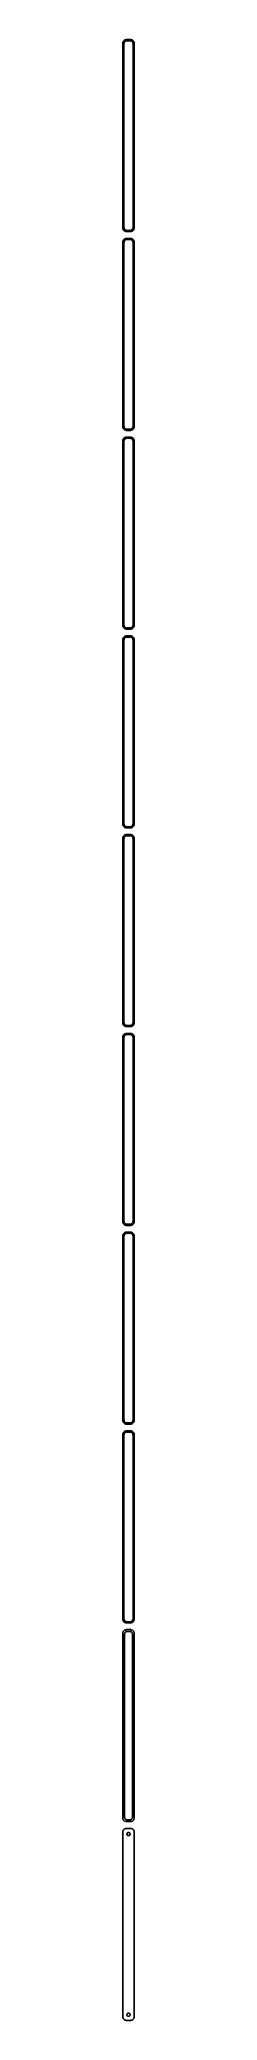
# Model space of a CAD drawing. Header units: metres. Extents: x -8 to 8, y 2513 to 5143.
import ezdxf

# ---------------------------------------------------------------- set-up
doc = ezdxf.new("R2010")
doc.units = ezdxf.units.M

msp = doc.modelspace()

# ---------------------------------------------------------------- linework, layer by layer
for p, q in [((-7.46057, 5139.13), (-7.5, 5138.5)), ((-7.5, 5138.5), (-7.5, 4893.5)), ((-7.34291, 5139.74), (-7.46057, 5139.13)), ((-7.14888, 5140.34), (-7.34291, 5139.74)), ((-6.88153, 5140.91), (-7.14888, 5140.34)), ((-6.54507, 5141.44), (-6.88153, 5140.91)), ((-6.14484, 5141.92), (-6.54507, 5141.44)), ((-5.68712, 5142.35), (-6.14484, 5141.92)), ((-6, 5138), (-5.96844, 5138.5)), ((-6, 4894), (-6, 5138)), ((-5.96844, 5138.5), (-5.87433, 5138.99)), ((-5.87433, 5138.99), (-5.7191, 5139.47)), ((-5.7191, 5139.47), (-5.50522, 5139.93)), ((-5.17912, 5142.72), (-5.68712, 5142.35)), ((-5.50522, 5139.93), (-5.23605, 5140.35)), ((-5.23605, 5140.35), (-4.91586, 5140.74)), ((-4.62889, 5143.02), (-5.17912, 5142.72)), ((-4.91586, 5140.74), (-4.54968, 5141.08)), ((-4.04507, 5143.26), (-4.62889, 5143.02)), ((-4.54968, 5141.08), (-4.1433, 5141.38)), ((-4.1433, 5141.38), (-3.70311, 5141.62)), ((-3.4369, 5143.41), (-4.04507, 5143.26)), ((-3.70311, 5141.62), (-3.23605, 5141.8)), ((-2.81395, 5143.49), (-3.4369, 5143.41)), ((-3.23605, 5141.8), (-2.74951, 5141.93)), ((2.81395, 5143.49), (-2.81395, 5143.49)), ((-2.74951, 5141.93), (-2.25116, 5141.99)), ((-2.25116, 5141.99), (2.25116, 5141.99)), ((2.25116, 5141.99), (2.74951, 5141.93)), ((2.74951, 5141.93), (3.23605, 5141.8)), ((3.4369, 5143.41), (2.81395, 5143.49)), ((3.23605, 5141.8), (3.70311, 5141.62)), ((4.04507, 5143.26), (3.4369, 5143.41)), ((3.70311, 5141.62), (4.1433, 5141.38)), ((4.62889, 5143.02), (4.04507, 5143.26)), ((4.1433, 5141.38), (4.54968, 5141.08)), ((4.54968, 5141.08), (4.91586, 5140.74)), ((5.17912, 5142.72), (4.62889, 5143.02)), ((4.91586, 5140.74), (5.23605, 5140.35)), ((5.68712, 5142.35), (5.17912, 5142.72)), ((5.23605, 5140.35), (5.50522, 5139.93)), ((5.50522, 5139.93), (5.7191, 5139.47)), ((6.14484, 5141.92), (5.68712, 5142.35)), ((5.7191, 5139.47), (5.87433, 5138.99)), ((5.87433, 5138.99), (5.96844, 5138.5)), ((5.96844, 5138.5), (6, 5138)), ((6, 5138), (6, 4894)), ((6.54507, 5141.44), (6.14484, 5141.92)), ((6.88153, 5140.91), (6.54507, 5141.44)), ((7.14888, 5140.34), (6.88153, 5140.91)), ((7.34291, 5139.74), (7.14888, 5140.34)), ((7.46057, 5139.13), (7.34291, 5139.74)), ((7.5, 5138.5), (7.46057, 5139.13)), ((7.5, 4893.5), (7.5, 5138.5)), ((-5.96844, 4893.5), (-6, 4894)), ((6, 4894), (5.96844, 4893.5)), ((-7.5, 4893.5), (-7.46057, 4892.87)), ((-7.46057, 4875.13), (-7.5, 4874.5)), ((-7.5, 4874.5), (-7.5, 4629.5)), ((-7.46057, 4892.87), (-7.34291, 4892.26)), ((-7.34291, 4875.74), (-7.46057, 4875.13)), ((-7.34291, 4892.26), (-7.14888, 4891.66)), ((-7.14888, 4876.34), (-7.34291, 4875.74)), ((-7.14888, 4891.66), (-6.88153, 4891.09)), ((-6.88153, 4876.91), (-7.14888, 4876.34)), ((-6.88153, 4891.09), (-6.54507, 4890.56)), ((-6.54507, 4877.44), (-6.88153, 4876.91)), ((-6.54507, 4890.56), (-6.14484, 4890.08)), ((-6.14484, 4877.92), (-6.54507, 4877.44)), ((-6.14484, 4890.08), (-5.68712, 4889.65)), ((-5.68712, 4878.35), (-6.14484, 4877.92)), ((-6, 4874), (-5.96844, 4874.5)), ((-6, 4630), (-6, 4874)), ((-5.87433, 4893.01), (-5.96844, 4893.5)), ((-5.96844, 4874.5), (-5.87433, 4874.99)), ((-5.7191, 4892.53), (-5.87433, 4893.01)), ((-5.87433, 4874.99), (-5.7191, 4875.47)), ((-5.50522, 4892.07), (-5.7191, 4892.53)), ((-5.7191, 4875.47), (-5.50522, 4875.93)), ((-5.68712, 4889.65), (-5.17912, 4889.28)), ((-5.17912, 4878.72), (-5.68712, 4878.35)), ((-5.23605, 4891.65), (-5.50522, 4892.07)), ((-5.50522, 4875.93), (-5.23605, 4876.35)), ((-4.91586, 4891.26), (-5.23605, 4891.65)), ((-5.23605, 4876.35), (-4.91586, 4876.74)), ((-5.17912, 4889.28), (-4.62889, 4888.98)), ((-4.62889, 4879.02), (-5.17912, 4878.72)), ((-4.54968, 4890.92), (-4.91586, 4891.26)), ((-4.91586, 4876.74), (-4.54968, 4877.08)), ((-4.62889, 4888.98), (-4.04507, 4888.74)), ((-4.04507, 4879.26), (-4.62889, 4879.02)), ((-4.1433, 4890.62), (-4.54968, 4890.92)), ((-4.54968, 4877.08), (-4.1433, 4877.38)), ((-3.70311, 4890.38), (-4.1433, 4890.62)), ((-4.1433, 4877.38), (-3.70311, 4877.62)), ((-4.04507, 4888.74), (-3.4369, 4888.59)), ((-3.4369, 4879.41), (-4.04507, 4879.26)), ((-3.23605, 4890.2), (-3.70311, 4890.38)), ((-3.70311, 4877.62), (-3.23605, 4877.8)), ((-3.4369, 4888.59), (-2.81395, 4888.51)), ((-2.81395, 4879.49), (-3.4369, 4879.41)), ((-2.74951, 4890.07), (-3.23605, 4890.2)), ((-3.23605, 4877.8), (-2.74951, 4877.93)), ((-2.81395, 4888.51), (2.81395, 4888.51)), ((2.81395, 4879.49), (-2.81395, 4879.49)), ((-2.25116, 4890.01), (-2.74951, 4890.07)), ((-2.74951, 4877.93), (-2.25116, 4877.99)), ((2.25116, 4890.01), (-2.25116, 4890.01)), ((-2.25116, 4877.99), (2.25116, 4877.99)), ((2.74951, 4890.07), (2.25116, 4890.01)), ((2.25116, 4877.99), (2.74951, 4877.93)), ((3.23605, 4890.2), (2.74951, 4890.07)), ((2.74951, 4877.93), (3.23605, 4877.8)), ((2.81395, 4888.51), (3.4369, 4888.59)), ((3.4369, 4879.41), (2.81395, 4879.49)), ((3.70311, 4890.38), (3.23605, 4890.2)), ((3.23605, 4877.8), (3.70311, 4877.62)), ((3.4369, 4888.59), (4.04507, 4888.74)), ((4.04507, 4879.26), (3.4369, 4879.41)), ((4.1433, 4890.62), (3.70311, 4890.38)), ((3.70311, 4877.62), (4.1433, 4877.38)), ((4.04507, 4888.74), (4.62889, 4888.98)), ((4.62889, 4879.02), (4.04507, 4879.26)), ((4.54968, 4890.92), (4.1433, 4890.62)), ((4.1433, 4877.38), (4.54968, 4877.08)), ((4.91586, 4891.26), (4.54968, 4890.92)), ((4.54968, 4877.08), (4.91586, 4876.74)), ((4.62889, 4888.98), (5.17912, 4889.28)), ((5.17912, 4878.72), (4.62889, 4879.02)), ((5.23605, 4891.65), (4.91586, 4891.26)), ((4.91586, 4876.74), (5.23605, 4876.35)), ((5.17912, 4889.28), (5.68712, 4889.65)), ((5.68712, 4878.35), (5.17912, 4878.72)), ((5.50522, 4892.07), (5.23605, 4891.65)), ((5.23605, 4876.35), (5.50522, 4875.93)), ((5.7191, 4892.53), (5.50522, 4892.07)), ((5.50522, 4875.93), (5.7191, 4875.47)), ((5.68712, 4889.65), (6.14484, 4890.08)), ((6.14484, 4877.92), (5.68712, 4878.35)), ((5.87433, 4893.01), (5.7191, 4892.53)), ((5.7191, 4875.47), (5.87433, 4874.99)), ((5.96844, 4893.5), (5.87433, 4893.01)), ((5.87433, 4874.99), (5.96844, 4874.5)), ((5.96844, 4874.5), (6, 4874)), ((6, 4874), (6, 4630)), ((6.14484, 4890.08), (6.54507, 4890.56)), ((6.54507, 4877.44), (6.14484, 4877.92)), ((6.54507, 4890.56), (6.88153, 4891.09)), ((6.88153, 4876.91), (6.54507, 4877.44)), ((6.88153, 4891.09), (7.14888, 4891.66)), ((7.14888, 4876.34), (6.88153, 4876.91)), ((7.14888, 4891.66), (7.34291, 4892.26)), ((7.34291, 4875.74), (7.14888, 4876.34)), ((7.34291, 4892.26), (7.46057, 4892.87)), ((7.46057, 4875.13), (7.34291, 4875.74)), ((7.46057, 4892.87), (7.5, 4893.5)), ((7.5, 4874.5), (7.46057, 4875.13)), ((7.5, 4629.5), (7.5, 4874.5)), ((-7.5, 4629.5), (-7.46057, 4628.87)), ((-7.46057, 4611.13), (-7.5, 4610.5)), ((-7.5, 4610.5), (-7.5, 4365.5)), ((-7.46057, 4628.87), (-7.34291, 4628.26)), ((-7.34291, 4611.74), (-7.46057, 4611.13)), ((-7.34291, 4628.26), (-7.14888, 4627.66)), ((-7.14888, 4612.34), (-7.34291, 4611.74)), ((-7.14888, 4627.66), (-6.88153, 4627.09)), ((-6.88153, 4612.91), (-7.14888, 4612.34)), ((-6.88153, 4627.09), (-6.54507, 4626.56)), ((-6.54507, 4613.44), (-6.88153, 4612.91)), ((-6.54507, 4626.56), (-6.14484, 4626.08)), ((-6.14484, 4613.92), (-6.54507, 4613.44)), ((-6.14484, 4626.08), (-5.68712, 4625.65)), ((-5.68712, 4614.35), (-6.14484, 4613.92)), ((-5.96844, 4629.5), (-6, 4630)), ((-6, 4610), (-5.96844, 4610.5)), ((-6, 4366), (-6, 4610)), ((-5.87433, 4629.01), (-5.96844, 4629.5)), ((-5.96844, 4610.5), (-5.87433, 4610.99)), ((-5.7191, 4628.53), (-5.87433, 4629.01)), ((-5.87433, 4610.99), (-5.7191, 4611.47)), ((-5.50522, 4628.07), (-5.7191, 4628.53)), ((-5.7191, 4611.47), (-5.50522, 4611.93)), ((-5.68712, 4625.65), (-5.17912, 4625.28)), ((-5.17912, 4614.72), (-5.68712, 4614.35)), ((-5.23605, 4627.65), (-5.50522, 4628.07)), ((-5.50522, 4611.93), (-5.23605, 4612.35)), ((-4.91586, 4627.26), (-5.23605, 4627.65)), ((-5.23605, 4612.35), (-4.91586, 4612.74)), ((-5.17912, 4625.28), (-4.62889, 4624.98)), ((-4.62889, 4615.02), (-5.17912, 4614.72)), ((-4.54968, 4626.92), (-4.91586, 4627.26)), ((-4.91586, 4612.74), (-4.54968, 4613.08)), ((-4.62889, 4624.98), (-4.04507, 4624.74)), ((-4.04507, 4615.26), (-4.62889, 4615.02)), ((-4.1433, 4626.62), (-4.54968, 4626.92)), ((-4.54968, 4613.08), (-4.1433, 4613.38)), ((-3.70311, 4626.38), (-4.1433, 4626.62)), ((-4.1433, 4613.38), (-3.70311, 4613.62)), ((-4.04507, 4624.74), (-3.4369, 4624.59)), ((-3.4369, 4615.41), (-4.04507, 4615.26)), ((-3.23605, 4626.2), (-3.70311, 4626.38)), ((-3.70311, 4613.62), (-3.23605, 4613.8)), ((-3.4369, 4624.59), (-2.81395, 4624.51)), ((-2.81395, 4615.49), (-3.4369, 4615.41)), ((-2.74951, 4626.07), (-3.23605, 4626.2)), ((-3.23605, 4613.8), (-2.74951, 4613.93)), ((-2.81395, 4624.51), (2.81395, 4624.51)), ((2.81395, 4615.49), (-2.81395, 4615.49)), ((-2.25116, 4626.01), (-2.74951, 4626.07)), ((-2.74951, 4613.93), (-2.25116, 4613.99)), ((2.25116, 4626.01), (-2.25116, 4626.01)), ((-2.25116, 4613.99), (2.25116, 4613.99)), ((2.74951, 4626.07), (2.25116, 4626.01)), ((2.25116, 4613.99), (2.74951, 4613.93)), ((3.23605, 4626.2), (2.74951, 4626.07)), ((2.74951, 4613.93), (3.23605, 4613.8)), ((2.81395, 4624.51), (3.4369, 4624.59)), ((3.4369, 4615.41), (2.81395, 4615.49)), ((3.70311, 4626.38), (3.23605, 4626.2)), ((3.23605, 4613.8), (3.70311, 4613.62)), ((3.4369, 4624.59), (4.04507, 4624.74)), ((4.04507, 4615.26), (3.4369, 4615.41)), ((4.1433, 4626.62), (3.70311, 4626.38)), ((3.70311, 4613.62), (4.1433, 4613.38)), ((4.04507, 4624.74), (4.62889, 4624.98)), ((4.62889, 4615.02), (4.04507, 4615.26)), ((4.54968, 4626.92), (4.1433, 4626.62)), ((4.1433, 4613.38), (4.54968, 4613.08)), ((4.91586, 4627.26), (4.54968, 4626.92)), ((4.54968, 4613.08), (4.91586, 4612.74)), ((4.62889, 4624.98), (5.17912, 4625.28)), ((5.17912, 4614.72), (4.62889, 4615.02)), ((5.23605, 4627.65), (4.91586, 4627.26)), ((4.91586, 4612.74), (5.23605, 4612.35)), ((5.17912, 4625.28), (5.68712, 4625.65)), ((5.68712, 4614.35), (5.17912, 4614.72)), ((5.50522, 4628.07), (5.23605, 4627.65)), ((5.23605, 4612.35), (5.50522, 4611.93)), ((5.7191, 4628.53), (5.50522, 4628.07)), ((5.50522, 4611.93), (5.7191, 4611.47)), ((5.68712, 4625.65), (6.14484, 4626.08)), ((6.14484, 4613.92), (5.68712, 4614.35)), ((5.87433, 4629.01), (5.7191, 4628.53)), ((5.7191, 4611.47), (5.87433, 4610.99)), ((5.96844, 4629.5), (5.87433, 4629.01)), ((5.87433, 4610.99), (5.96844, 4610.5)), ((6, 4630), (5.96844, 4629.5)), ((5.96844, 4610.5), (6, 4610)), ((6, 4610), (6, 4366)), ((6.14484, 4626.08), (6.54507, 4626.56)), ((6.54507, 4613.44), (6.14484, 4613.92)), ((6.54507, 4626.56), (6.88153, 4627.09)), ((6.88153, 4612.91), (6.54507, 4613.44)), ((6.88153, 4627.09), (7.14888, 4627.66)), ((7.14888, 4612.34), (6.88153, 4612.91)), ((7.14888, 4627.66), (7.34291, 4628.26)), ((7.34291, 4611.74), (7.14888, 4612.34)), ((7.34291, 4628.26), (7.46057, 4628.87)), ((7.46057, 4611.13), (7.34291, 4611.74)), ((7.46057, 4628.87), (7.5, 4629.5)), ((7.5, 4610.5), (7.46057, 4611.13)), ((7.5, 4365.5), (7.5, 4610.5)), ((-7.5, 4365.5), (-7.46057, 4364.87)), ((-7.46057, 4347.13), (-7.5, 4346.5)), ((-7.5, 4346.5), (-7.5, 4101.5)), ((-7.46057, 4364.87), (-7.34291, 4364.26)), ((-7.34291, 4347.74), (-7.46057, 4347.13)), ((-7.34291, 4364.26), (-7.14888, 4363.66)), ((-7.14888, 4348.34), (-7.34291, 4347.74)), ((-7.14888, 4363.66), (-6.88153, 4363.09)), ((-6.88153, 4348.91), (-7.14888, 4348.34)), ((-6.88153, 4363.09), (-6.54507, 4362.56)), ((-6.54507, 4349.44), (-6.88153, 4348.91)), ((-6.54507, 4362.56), (-6.14484, 4362.08)), ((-6.14484, 4349.92), (-6.54507, 4349.44)), ((-6.14484, 4362.08), (-5.68712, 4361.65)), ((-5.68712, 4350.35), (-6.14484, 4349.92)), ((-5.96844, 4365.5), (-6, 4366)), ((-6, 4346), (-5.96844, 4346.5)), ((-6, 4102), (-6, 4346)), ((-5.87433, 4365.01), (-5.96844, 4365.5)), ((-5.96844, 4346.5), (-5.87433, 4346.99)), ((-5.7191, 4364.53), (-5.87433, 4365.01)), ((-5.87433, 4346.99), (-5.7191, 4347.47)), ((-5.50522, 4364.07), (-5.7191, 4364.53)), ((-5.7191, 4347.47), (-5.50522, 4347.93)), ((-5.68712, 4361.65), (-5.17912, 4361.28)), ((-5.17912, 4350.72), (-5.68712, 4350.35)), ((-5.23605, 4363.65), (-5.50522, 4364.07)), ((-5.50522, 4347.93), (-5.23605, 4348.35)), ((-4.91586, 4363.26), (-5.23605, 4363.65)), ((-5.23605, 4348.35), (-4.91586, 4348.74)), ((-5.17912, 4361.28), (-4.62889, 4360.98)), ((-4.62889, 4351.02), (-5.17912, 4350.72)), ((-4.54968, 4362.92), (-4.91586, 4363.26)), ((-4.91586, 4348.74), (-4.54968, 4349.08)), ((-4.62889, 4360.98), (-4.04507, 4360.74)), ((-4.04507, 4351.26), (-4.62889, 4351.02)), ((-4.1433, 4362.62), (-4.54968, 4362.92)), ((-4.54968, 4349.08), (-4.1433, 4349.38)), ((-3.70311, 4362.38), (-4.1433, 4362.62)), ((-4.1433, 4349.38), (-3.70311, 4349.62)), ((-4.04507, 4360.74), (-3.4369, 4360.59)), ((-3.4369, 4351.41), (-4.04507, 4351.26)), ((-3.23605, 4362.2), (-3.70311, 4362.38)), ((-3.70311, 4349.62), (-3.23605, 4349.8)), ((-3.4369, 4360.59), (-2.81395, 4360.51)), ((-2.81395, 4351.49), (-3.4369, 4351.41)), ((-2.74951, 4362.07), (-3.23605, 4362.2)), ((-3.23605, 4349.8), (-2.74951, 4349.93)), ((-2.81395, 4360.51), (2.81395, 4360.51)), ((2.81395, 4351.49), (-2.81395, 4351.49)), ((-2.25116, 4362.01), (-2.74951, 4362.07)), ((-2.74951, 4349.93), (-2.25116, 4349.99)), ((2.25116, 4362.01), (-2.25116, 4362.01)), ((-2.25116, 4349.99), (2.25116, 4349.99)), ((2.74951, 4362.07), (2.25116, 4362.01)), ((2.25116, 4349.99), (2.74951, 4349.93)), ((3.23605, 4362.2), (2.74951, 4362.07)), ((2.74951, 4349.93), (3.23605, 4349.8)), ((2.81395, 4360.51), (3.4369, 4360.59)), ((3.4369, 4351.41), (2.81395, 4351.49)), ((3.70311, 4362.38), (3.23605, 4362.2)), ((3.23605, 4349.8), (3.70311, 4349.62)), ((3.4369, 4360.59), (4.04507, 4360.74)), ((4.04507, 4351.26), (3.4369, 4351.41)), ((4.1433, 4362.62), (3.70311, 4362.38)), ((3.70311, 4349.62), (4.1433, 4349.38)), ((4.04507, 4360.74), (4.62889, 4360.98)), ((4.62889, 4351.02), (4.04507, 4351.26)), ((4.54968, 4362.92), (4.1433, 4362.62)), ((4.1433, 4349.38), (4.54968, 4349.08)), ((4.91586, 4363.26), (4.54968, 4362.92)), ((4.54968, 4349.08), (4.91586, 4348.74)), ((4.62889, 4360.98), (5.17912, 4361.28)), ((5.17912, 4350.72), (4.62889, 4351.02)), ((5.23605, 4363.65), (4.91586, 4363.26)), ((4.91586, 4348.74), (5.23605, 4348.35)), ((5.17912, 4361.28), (5.68712, 4361.65)), ((5.68712, 4350.35), (5.17912, 4350.72)), ((5.50522, 4364.07), (5.23605, 4363.65)), ((5.23605, 4348.35), (5.50522, 4347.93)), ((5.7191, 4364.53), (5.50522, 4364.07)), ((5.50522, 4347.93), (5.7191, 4347.47)), ((5.68712, 4361.65), (6.14484, 4362.08)), ((6.14484, 4349.92), (5.68712, 4350.35)), ((5.87433, 4365.01), (5.7191, 4364.53)), ((5.7191, 4347.47), (5.87433, 4346.99)), ((5.96844, 4365.5), (5.87433, 4365.01)), ((5.87433, 4346.99), (5.96844, 4346.5)), ((6, 4366), (5.96844, 4365.5)), ((5.96844, 4346.5), (6, 4346)), ((6, 4346), (6, 4102)), ((6.14484, 4362.08), (6.54507, 4362.56)), ((6.54507, 4349.44), (6.14484, 4349.92)), ((6.54507, 4362.56), (6.88153, 4363.09)), ((6.88153, 4348.91), (6.54507, 4349.44)), ((6.88153, 4363.09), (7.14888, 4363.66)), ((7.14888, 4348.34), (6.88153, 4348.91)), ((7.14888, 4363.66), (7.34291, 4364.26)), ((7.34291, 4347.74), (7.14888, 4348.34)), ((7.34291, 4364.26), (7.46057, 4364.87)), ((7.46057, 4347.13), (7.34291, 4347.74)), ((7.46057, 4364.87), (7.5, 4365.5)), ((7.5, 4346.5), (7.46057, 4347.13)), ((7.5, 4101.5), (7.5, 4346.5)), ((-7.5, 4101.5), (-7.46057, 4100.87)), ((-7.46057, 4083.13), (-7.5, 4082.5)), ((-7.5, 4082.5), (-7.5, 3837.5)), ((-7.46057, 4100.87), (-7.34291, 4100.26)), ((-7.34291, 4083.74), (-7.46057, 4083.13)), ((-7.34291, 4100.26), (-7.14888, 4099.66)), ((-7.14888, 4084.34), (-7.34291, 4083.74)), ((-7.14888, 4099.66), (-6.88153, 4099.09)), ((-6.88153, 4084.91), (-7.14888, 4084.34)), ((-6.88153, 4099.09), (-6.54507, 4098.56)), ((-6.54507, 4085.44), (-6.88153, 4084.91)), ((-6.54507, 4098.56), (-6.14484, 4098.08)), ((-6.14484, 4085.92), (-6.54507, 4085.44)), ((-6.14484, 4098.08), (-5.68712, 4097.65)), ((-5.68712, 4086.35), (-6.14484, 4085.92)), ((-5.96844, 4101.5), (-6, 4102)), ((-6, 4082), (-5.96844, 4082.5)), ((-6, 3838), (-6, 4082)), ((-5.87433, 4101.01), (-5.96844, 4101.5)), ((-5.96844, 4082.5), (-5.87433, 4082.99)), ((-5.7191, 4100.53), (-5.87433, 4101.01)), ((-5.87433, 4082.99), (-5.7191, 4083.47)), ((-5.50522, 4100.07), (-5.7191, 4100.53)), ((-5.7191, 4083.47), (-5.50522, 4083.93)), ((-5.68712, 4097.65), (-5.17912, 4097.28)), ((-5.17912, 4086.72), (-5.68712, 4086.35)), ((-5.23605, 4099.65), (-5.50522, 4100.07)), ((-5.50522, 4083.93), (-5.23605, 4084.35)), ((-4.91586, 4099.26), (-5.23605, 4099.65)), ((-5.23605, 4084.35), (-4.91586, 4084.74)), ((-5.17912, 4097.28), (-4.62889, 4096.98)), ((-4.62889, 4087.02), (-5.17912, 4086.72)), ((-4.54968, 4098.92), (-4.91586, 4099.26)), ((-4.91586, 4084.74), (-4.54968, 4085.08)), ((-4.62889, 4096.98), (-4.04507, 4096.74)), ((-4.04507, 4087.26), (-4.62889, 4087.02)), ((-4.1433, 4098.62), (-4.54968, 4098.92)), ((-4.54968, 4085.08), (-4.1433, 4085.38)), ((-3.70311, 4098.38), (-4.1433, 4098.62)), ((-4.1433, 4085.38), (-3.70311, 4085.62)), ((-4.04507, 4096.74), (-3.4369, 4096.59)), ((-3.4369, 4087.41), (-4.04507, 4087.26)), ((-3.23605, 4098.2), (-3.70311, 4098.38)), ((-3.70311, 4085.62), (-3.23605, 4085.8)), ((-3.4369, 4096.59), (-2.81395, 4096.51)), ((-2.81395, 4087.49), (-3.4369, 4087.41)), ((-2.74951, 4098.07), (-3.23605, 4098.2)), ((-3.23605, 4085.8), (-2.74951, 4085.93)), ((-2.81395, 4096.51), (2.81395, 4096.51)), ((2.81395, 4087.49), (-2.81395, 4087.49)), ((-2.25116, 4098.01), (-2.74951, 4098.07)), ((-2.74951, 4085.93), (-2.25116, 4085.99)), ((2.25116, 4098.01), (-2.25116, 4098.01)), ((-2.25116, 4085.99), (2.25116, 4085.99)), ((2.74951, 4098.07), (2.25116, 4098.01)), ((2.25116, 4085.99), (2.74951, 4085.93)), ((3.23605, 4098.2), (2.74951, 4098.07)), ((2.74951, 4085.93), (3.23605, 4085.8)), ((2.81395, 4096.51), (3.4369, 4096.59)), ((3.4369, 4087.41), (2.81395, 4087.49)), ((3.70311, 4098.38), (3.23605, 4098.2)), ((3.23605, 4085.8), (3.70311, 4085.62)), ((3.4369, 4096.59), (4.04507, 4096.74)), ((4.04507, 4087.26), (3.4369, 4087.41)), ((4.1433, 4098.62), (3.70311, 4098.38)), ((3.70311, 4085.62), (4.1433, 4085.38)), ((4.04507, 4096.74), (4.62889, 4096.98)), ((4.62889, 4087.02), (4.04507, 4087.26)), ((4.54968, 4098.92), (4.1433, 4098.62)), ((4.1433, 4085.38), (4.54968, 4085.08)), ((4.91586, 4099.26), (4.54968, 4098.92)), ((4.54968, 4085.08), (4.91586, 4084.74)), ((4.62889, 4096.98), (5.17912, 4097.28)), ((5.17912, 4086.72), (4.62889, 4087.02)), ((5.23605, 4099.65), (4.91586, 4099.26)), ((4.91586, 4084.74), (5.23605, 4084.35)), ((5.17912, 4097.28), (5.68712, 4097.65)), ((5.68712, 4086.35), (5.17912, 4086.72)), ((5.50522, 4100.07), (5.23605, 4099.65)), ((5.23605, 4084.35), (5.50522, 4083.93)), ((5.7191, 4100.53), (5.50522, 4100.07)), ((5.50522, 4083.93), (5.7191, 4083.47)), ((5.68712, 4097.65), (6.14484, 4098.08)), ((6.14484, 4085.92), (5.68712, 4086.35)), ((5.87433, 4101.01), (5.7191, 4100.53)), ((5.7191, 4083.47), (5.87433, 4082.99)), ((5.96844, 4101.5), (5.87433, 4101.01)), ((5.87433, 4082.99), (5.96844, 4082.5)), ((6, 4102), (5.96844, 4101.5)), ((5.96844, 4082.5), (6, 4082)), ((6, 4082), (6, 3838)), ((6.14484, 4098.08), (6.54507, 4098.56)), ((6.54507, 4085.44), (6.14484, 4085.92)), ((6.54507, 4098.56), (6.88153, 4099.09)), ((6.88153, 4084.91), (6.54507, 4085.44)), ((6.88153, 4099.09), (7.14888, 4099.66)), ((7.14888, 4084.34), (6.88153, 4084.91)), ((7.14888, 4099.66), (7.34291, 4100.26)), ((7.34291, 4083.74), (7.14888, 4084.34)), ((7.34291, 4100.26), (7.46057, 4100.87)), ((7.46057, 4083.13), (7.34291, 4083.74)), ((7.46057, 4100.87), (7.5, 4101.5)), ((7.5, 4082.5), (7.46057, 4083.13)), ((7.5, 3837.5), (7.5, 4082.5)), ((-7.5, 3837.5), (-7.46057, 3836.87)), ((-7.46057, 3819.13), (-7.5, 3818.5)), ((-7.5, 3818.5), (-7.5, 3573.5)), ((-7.46057, 3836.87), (-7.34291, 3836.26)), ((-7.34291, 3819.74), (-7.46057, 3819.13)), ((-7.34291, 3836.26), (-7.14888, 3835.66)), ((-7.14888, 3820.34), (-7.34291, 3819.74)), ((-7.14888, 3835.66), (-6.88153, 3835.09)), ((-6.88153, 3820.91), (-7.14888, 3820.34)), ((-6.88153, 3835.09), (-6.54507, 3834.56)), ((-6.54507, 3821.44), (-6.88153, 3820.91)), ((-6.54507, 3834.56), (-6.14484, 3834.08)), ((-6.14484, 3821.92), (-6.54507, 3821.44)), ((-6.14484, 3834.08), (-5.68712, 3833.65)), ((-5.68712, 3822.35), (-6.14484, 3821.92)), ((-5.96844, 3837.5), (-6, 3838)), ((-6, 3818), (-5.96844, 3818.5)), ((-6, 3574), (-6, 3818)), ((-5.87433, 3837.01), (-5.96844, 3837.5)), ((-5.96844, 3818.5), (-5.87433, 3818.99)), ((-5.7191, 3836.53), (-5.87433, 3837.01)), ((-5.87433, 3818.99), (-5.7191, 3819.47)), ((-5.50522, 3836.07), (-5.7191, 3836.53)), ((-5.7191, 3819.47), (-5.50522, 3819.93)), ((-5.68712, 3833.65), (-5.17912, 3833.28)), ((-5.17912, 3822.72), (-5.68712, 3822.35)), ((-5.23605, 3835.65), (-5.50522, 3836.07)), ((-5.50522, 3819.93), (-5.23605, 3820.35)), ((-4.91586, 3835.26), (-5.23605, 3835.65)), ((-5.23605, 3820.35), (-4.91586, 3820.74)), ((-5.17912, 3833.28), (-4.62889, 3832.98)), ((-4.62889, 3823.02), (-5.17912, 3822.72)), ((-4.54968, 3834.92), (-4.91586, 3835.26)), ((-4.91586, 3820.74), (-4.54968, 3821.08)), ((-4.62889, 3832.98), (-4.04507, 3832.74)), ((-4.04507, 3823.26), (-4.62889, 3823.02)), ((-4.1433, 3834.62), (-4.54968, 3834.92)), ((-4.54968, 3821.08), (-4.1433, 3821.38)), ((-3.70311, 3834.38), (-4.1433, 3834.62)), ((-4.1433, 3821.38), (-3.70311, 3821.62)), ((-4.04507, 3832.74), (-3.4369, 3832.59)), ((-3.4369, 3823.41), (-4.04507, 3823.26)), ((-3.23605, 3834.2), (-3.70311, 3834.38)), ((-3.70311, 3821.62), (-3.23605, 3821.8)), ((-3.4369, 3832.59), (-2.81395, 3832.51)), ((-2.81395, 3823.49), (-3.4369, 3823.41)), ((-2.74951, 3834.07), (-3.23605, 3834.2)), ((-3.23605, 3821.8), (-2.74951, 3821.93)), ((-2.81395, 3832.51), (2.81395, 3832.51)), ((2.81395, 3823.49), (-2.81395, 3823.49)), ((-2.25116, 3834.01), (-2.74951, 3834.07)), ((-2.74951, 3821.93), (-2.25116, 3821.99)), ((2.25116, 3834.01), (-2.25116, 3834.01)), ((-2.25116, 3821.99), (2.25116, 3821.99)), ((2.74951, 3834.07), (2.25116, 3834.01)), ((2.25116, 3821.99), (2.74951, 3821.93)), ((3.23605, 3834.2), (2.74951, 3834.07)), ((2.74951, 3821.93), (3.23605, 3821.8)), ((2.81395, 3832.51), (3.4369, 3832.59)), ((3.4369, 3823.41), (2.81395, 3823.49)), ((3.70311, 3834.38), (3.23605, 3834.2)), ((3.23605, 3821.8), (3.70311, 3821.62)), ((3.4369, 3832.59), (4.04507, 3832.74)), ((4.04507, 3823.26), (3.4369, 3823.41)), ((4.1433, 3834.62), (3.70311, 3834.38)), ((3.70311, 3821.62), (4.1433, 3821.38)), ((4.04507, 3832.74), (4.62889, 3832.98)), ((4.62889, 3823.02), (4.04507, 3823.26)), ((4.54968, 3834.92), (4.1433, 3834.62)), ((4.1433, 3821.38), (4.54968, 3821.08)), ((4.91586, 3835.26), (4.54968, 3834.92)), ((4.54968, 3821.08), (4.91586, 3820.74)), ((4.62889, 3832.98), (5.17912, 3833.28)), ((5.17912, 3822.72), (4.62889, 3823.02)), ((5.23605, 3835.65), (4.91586, 3835.26)), ((4.91586, 3820.74), (5.23605, 3820.35)), ((5.17912, 3833.28), (5.68712, 3833.65)), ((5.68712, 3822.35), (5.17912, 3822.72)), ((5.50522, 3836.07), (5.23605, 3835.65)), ((5.23605, 3820.35), (5.50522, 3819.93)), ((5.7191, 3836.53), (5.50522, 3836.07)), ((5.50522, 3819.93), (5.7191, 3819.47)), ((5.68712, 3833.65), (6.14484, 3834.08)), ((6.14484, 3821.92), (5.68712, 3822.35)), ((5.87433, 3837.01), (5.7191, 3836.53)), ((5.7191, 3819.47), (5.87433, 3818.99)), ((5.96844, 3837.5), (5.87433, 3837.01)), ((5.87433, 3818.99), (5.96844, 3818.5)), ((6, 3838), (5.96844, 3837.5)), ((5.96844, 3818.5), (6, 3818)), ((6, 3818), (6, 3574)), ((6.14484, 3834.08), (6.54507, 3834.56)), ((6.54507, 3821.44), (6.14484, 3821.92)), ((6.54507, 3834.56), (6.88153, 3835.09)), ((6.88153, 3820.91), (6.54507, 3821.44)), ((6.88153, 3835.09), (7.14888, 3835.66)), ((7.14888, 3820.34), (6.88153, 3820.91)), ((7.14888, 3835.66), (7.34291, 3836.26)), ((7.34291, 3819.74), (7.14888, 3820.34)), ((7.34291, 3836.26), (7.46057, 3836.87)), ((7.46057, 3819.13), (7.34291, 3819.74)), ((7.46057, 3836.87), (7.5, 3837.5)), ((7.5, 3818.5), (7.46057, 3819.13)), ((7.5, 3573.5), (7.5, 3818.5)), ((-7.5, 3573.5), (-7.46057, 3572.87)), ((-7.46057, 3555.13), (-7.5, 3554.5)), ((-7.5, 3554.5), (-7.5, 3309.5)), ((-7.46057, 3572.87), (-7.34291, 3572.26)), ((-7.34291, 3555.74), (-7.46057, 3555.13)), ((-7.34291, 3572.26), (-7.14888, 3571.66)), ((-7.14888, 3556.34), (-7.34291, 3555.74)), ((-7.14888, 3571.66), (-6.88153, 3571.09)), ((-6.88153, 3556.91), (-7.14888, 3556.34)), ((-6.88153, 3571.09), (-6.54507, 3570.56)), ((-6.54507, 3557.44), (-6.88153, 3556.91)), ((-6.54507, 3570.56), (-6.14484, 3570.08)), ((-6.14484, 3557.92), (-6.54507, 3557.44)), ((-6.14484, 3570.08), (-5.68712, 3569.65)), ((-5.68712, 3558.35), (-6.14484, 3557.92)), ((-5.96844, 3573.5), (-6, 3574)), ((-6, 3554), (-5.96844, 3554.5)), ((-6, 3310), (-6, 3554)), ((-5.87433, 3573.01), (-5.96844, 3573.5)), ((-5.96844, 3554.5), (-5.87433, 3554.99)), ((-5.7191, 3572.53), (-5.87433, 3573.01)), ((-5.87433, 3554.99), (-5.7191, 3555.47)), ((-5.50522, 3572.07), (-5.7191, 3572.53)), ((-5.7191, 3555.47), (-5.50522, 3555.93)), ((-5.68712, 3569.65), (-5.17912, 3569.28)), ((-5.17912, 3558.72), (-5.68712, 3558.35)), ((-5.23605, 3571.65), (-5.50522, 3572.07)), ((-5.50522, 3555.93), (-5.23605, 3556.35)), ((-4.91586, 3571.26), (-5.23605, 3571.65)), ((-5.23605, 3556.35), (-4.91586, 3556.74)), ((-5.17912, 3569.28), (-4.62889, 3568.98)), ((-4.62889, 3559.02), (-5.17912, 3558.72)), ((-4.54968, 3570.92), (-4.91586, 3571.26)), ((-4.91586, 3556.74), (-4.54968, 3557.08)), ((-4.62889, 3568.98), (-4.04507, 3568.74)), ((-4.04507, 3559.26), (-4.62889, 3559.02)), ((-4.1433, 3570.62), (-4.54968, 3570.92)), ((-4.54968, 3557.08), (-4.1433, 3557.38)), ((-3.70311, 3570.38), (-4.1433, 3570.62)), ((-4.1433, 3557.38), (-3.70311, 3557.62)), ((-4.04507, 3568.74), (-3.4369, 3568.59)), ((-3.4369, 3559.41), (-4.04507, 3559.26)), ((-3.23605, 3570.2), (-3.70311, 3570.38)), ((-3.70311, 3557.62), (-3.23605, 3557.8)), ((-3.4369, 3568.59), (-2.81395, 3568.51)), ((-2.81395, 3559.49), (-3.4369, 3559.41)), ((-2.74951, 3570.07), (-3.23605, 3570.2)), ((-3.23605, 3557.8), (-2.74951, 3557.93)), ((-2.81395, 3568.51), (2.81395, 3568.51)), ((2.81395, 3559.49), (-2.81395, 3559.49)), ((-2.25116, 3570.01), (-2.74951, 3570.07)), ((-2.74951, 3557.93), (-2.25116, 3557.99)), ((2.25116, 3570.01), (-2.25116, 3570.01)), ((-2.25116, 3557.99), (2.25116, 3557.99)), ((2.74951, 3570.07), (2.25116, 3570.01)), ((2.25116, 3557.99), (2.74951, 3557.93)), ((3.23605, 3570.2), (2.74951, 3570.07)), ((2.74951, 3557.93), (3.23605, 3557.8)), ((2.81395, 3568.51), (3.4369, 3568.59)), ((3.4369, 3559.41), (2.81395, 3559.49)), ((3.70311, 3570.38), (3.23605, 3570.2)), ((3.23605, 3557.8), (3.70311, 3557.62)), ((3.4369, 3568.59), (4.04507, 3568.74)), ((4.04507, 3559.26), (3.4369, 3559.41)), ((4.1433, 3570.62), (3.70311, 3570.38)), ((3.70311, 3557.62), (4.1433, 3557.38)), ((4.04507, 3568.74), (4.62889, 3568.98)), ((4.62889, 3559.02), (4.04507, 3559.26)), ((4.54968, 3570.92), (4.1433, 3570.62)), ((4.1433, 3557.38), (4.54968, 3557.08)), ((4.91586, 3571.26), (4.54968, 3570.92)), ((4.54968, 3557.08), (4.91586, 3556.74)), ((4.62889, 3568.98), (5.17912, 3569.28)), ((5.17912, 3558.72), (4.62889, 3559.02)), ((5.23605, 3571.65), (4.91586, 3571.26)), ((4.91586, 3556.74), (5.23605, 3556.35)), ((5.17912, 3569.28), (5.68712, 3569.65)), ((5.68712, 3558.35), (5.17912, 3558.72)), ((5.50522, 3572.07), (5.23605, 3571.65)), ((5.23605, 3556.35), (5.50522, 3555.93)), ((5.7191, 3572.53), (5.50522, 3572.07)), ((5.50522, 3555.93), (5.7191, 3555.47)), ((5.68712, 3569.65), (6.14484, 3570.08)), ((6.14484, 3557.92), (5.68712, 3558.35)), ((5.87433, 3573.01), (5.7191, 3572.53)), ((5.7191, 3555.47), (5.87433, 3554.99)), ((5.96844, 3573.5), (5.87433, 3573.01)), ((5.87433, 3554.99), (5.96844, 3554.5)), ((6, 3574), (5.96844, 3573.5)), ((5.96844, 3554.5), (6, 3554)), ((6, 3554), (6, 3310)), ((6.14484, 3570.08), (6.54507, 3570.56)), ((6.54507, 3557.44), (6.14484, 3557.92)), ((6.54507, 3570.56), (6.88153, 3571.09)), ((6.88153, 3556.91), (6.54507, 3557.44)), ((6.88153, 3571.09), (7.14888, 3571.66)), ((7.14888, 3556.34), (6.88153, 3556.91)), ((7.14888, 3571.66), (7.34291, 3572.26)), ((7.34291, 3555.74), (7.14888, 3556.34)), ((7.34291, 3572.26), (7.46057, 3572.87)), ((7.46057, 3555.13), (7.34291, 3555.74)), ((7.46057, 3572.87), (7.5, 3573.5)), ((7.5, 3554.5), (7.46057, 3555.13)), ((7.5, 3309.5), (7.5, 3554.5)), ((-7.5, 3309.5), (-7.46057, 3308.87)), ((-7.46057, 3291.13), (-7.5, 3290.5)), ((-7.5, 3290.5), (-7.5, 3045.5)), ((-7.46057, 3308.87), (-7.34291, 3308.26)), ((-7.34291, 3291.74), (-7.46057, 3291.13)), ((-7.34291, 3308.26), (-7.14888, 3307.66)), ((-7.14888, 3292.34), (-7.34291, 3291.74)), ((-7.14888, 3307.66), (-6.88153, 3307.09)), ((-6.88153, 3292.91), (-7.14888, 3292.34)), ((-6.88153, 3307.09), (-6.54507, 3306.56)), ((-6.54507, 3293.44), (-6.88153, 3292.91)), ((-6.54507, 3306.56), (-6.14484, 3306.08)), ((-6.14484, 3293.92), (-6.54507, 3293.44)), ((-6.14484, 3306.08), (-5.68712, 3305.65)), ((-5.68712, 3294.35), (-6.14484, 3293.92)), ((-5.96844, 3309.5), (-6, 3310)), ((-6, 3290), (-5.96844, 3290.5)), ((-6, 3046), (-6, 3290)), ((-5.87433, 3309.01), (-5.96844, 3309.5)), ((-5.96844, 3290.5), (-5.87433, 3290.99)), ((-5.7191, 3308.53), (-5.87433, 3309.01)), ((-5.87433, 3290.99), (-5.7191, 3291.47)), ((-5.50522, 3308.07), (-5.7191, 3308.53)), ((-5.7191, 3291.47), (-5.50522, 3291.93)), ((-5.68712, 3305.65), (-5.17912, 3305.28)), ((-5.17912, 3294.72), (-5.68712, 3294.35)), ((-5.23605, 3307.65), (-5.50522, 3308.07)), ((-5.50522, 3291.93), (-5.23605, 3292.35)), ((-4.91586, 3307.26), (-5.23605, 3307.65)), ((-5.23605, 3292.35), (-4.91586, 3292.74)), ((-5.17912, 3305.28), (-4.62889, 3304.98)), ((-4.62889, 3295.02), (-5.17912, 3294.72)), ((-4.54968, 3306.92), (-4.91586, 3307.26)), ((-4.91586, 3292.74), (-4.54968, 3293.08)), ((-4.62889, 3304.98), (-4.04507, 3304.74)), ((-4.04507, 3295.26), (-4.62889, 3295.02)), ((-4.1433, 3306.62), (-4.54968, 3306.92)), ((-4.54968, 3293.08), (-4.1433, 3293.38)), ((-3.70311, 3306.38), (-4.1433, 3306.62)), ((-4.1433, 3293.38), (-3.70311, 3293.62)), ((-4.04507, 3304.74), (-3.4369, 3304.59)), ((-3.4369, 3295.41), (-4.04507, 3295.26)), ((-3.23605, 3306.2), (-3.70311, 3306.38)), ((-3.70311, 3293.62), (-3.23605, 3293.8)), ((-3.4369, 3304.59), (-2.81395, 3304.51)), ((-2.81395, 3295.49), (-3.4369, 3295.41)), ((-2.74951, 3306.07), (-3.23605, 3306.2)), ((-3.23605, 3293.8), (-2.74951, 3293.93)), ((-2.81395, 3304.51), (2.81395, 3304.51)), ((2.81395, 3295.49), (-2.81395, 3295.49)), ((-2.25116, 3306.01), (-2.74951, 3306.07)), ((-2.74951, 3293.93), (-2.25116, 3293.99)), ((2.25116, 3306.01), (-2.25116, 3306.01)), ((-2.25116, 3293.99), (2.25116, 3293.99)), ((2.74951, 3306.07), (2.25116, 3306.01)), ((2.25116, 3293.99), (2.74951, 3293.93)), ((3.23605, 3306.2), (2.74951, 3306.07)), ((2.74951, 3293.93), (3.23605, 3293.8)), ((2.81395, 3304.51), (3.4369, 3304.59)), ((3.4369, 3295.41), (2.81395, 3295.49)), ((3.70311, 3306.38), (3.23605, 3306.2)), ((3.23605, 3293.8), (3.70311, 3293.62)), ((3.4369, 3304.59), (4.04507, 3304.74)), ((4.04507, 3295.26), (3.4369, 3295.41)), ((4.1433, 3306.62), (3.70311, 3306.38)), ((3.70311, 3293.62), (4.1433, 3293.38)), ((4.04507, 3304.74), (4.62889, 3304.98)), ((4.62889, 3295.02), (4.04507, 3295.26)), ((4.54968, 3306.92), (4.1433, 3306.62)), ((4.1433, 3293.38), (4.54968, 3293.08)), ((4.91586, 3307.26), (4.54968, 3306.92)), ((4.54968, 3293.08), (4.91586, 3292.74)), ((4.62889, 3304.98), (5.17912, 3305.28)), ((5.17912, 3294.72), (4.62889, 3295.02)), ((5.23605, 3307.65), (4.91586, 3307.26)), ((4.91586, 3292.74), (5.23605, 3292.35)), ((5.17912, 3305.28), (5.68712, 3305.65)), ((5.68712, 3294.35), (5.17912, 3294.72)), ((5.50522, 3308.07), (5.23605, 3307.65)), ((5.23605, 3292.35), (5.50522, 3291.93)), ((5.7191, 3308.53), (5.50522, 3308.07)), ((5.50522, 3291.93), (5.7191, 3291.47)), ((5.68712, 3305.65), (6.14484, 3306.08)), ((6.14484, 3293.92), (5.68712, 3294.35)), ((5.87433, 3309.01), (5.7191, 3308.53)), ((5.7191, 3291.47), (5.87433, 3290.99)), ((5.96844, 3309.5), (5.87433, 3309.01)), ((5.87433, 3290.99), (5.96844, 3290.5)), ((6, 3310), (5.96844, 3309.5)), ((5.96844, 3290.5), (6, 3290)), ((6, 3290), (6, 3046)), ((6.14484, 3306.08), (6.54507, 3306.56)), ((6.54507, 3293.44), (6.14484, 3293.92)), ((6.54507, 3306.56), (6.88153, 3307.09)), ((6.88153, 3292.91), (6.54507, 3293.44)), ((6.88153, 3307.09), (7.14888, 3307.66)), ((7.14888, 3292.34), (6.88153, 3292.91)), ((7.14888, 3307.66), (7.34291, 3308.26)), ((7.34291, 3291.74), (7.14888, 3292.34)), ((7.34291, 3308.26), (7.46057, 3308.87)), ((7.46057, 3291.13), (7.34291, 3291.74)), ((7.46057, 3308.87), (7.5, 3309.5)), ((7.5, 3290.5), (7.46057, 3291.13)), ((7.5, 3045.5), (7.5, 3290.5)), ((-7.5, 3045.5), (-7.46057, 3044.87)), ((-7.46057, 3027.13), (-7.5, 3026.5)), ((-7.5, 3026.5), (-7.5, 2781.5)), ((-7.46057, 3044.87), (-7.34291, 3044.26)), ((-7.34291, 3027.74), (-7.46057, 3027.13)), ((-7.34291, 3044.26), (-7.14888, 3043.66)), ((-7.14888, 3028.34), (-7.34291, 3027.74)), ((-7.14888, 3043.66), (-6.88153, 3043.09)), ((-6.88153, 3028.91), (-7.14888, 3028.34)), ((-6.88153, 3043.09), (-6.54507, 3042.56)), ((-6.54507, 3029.44), (-6.88153, 3028.91)), ((-6.54507, 3042.56), (-6.14484, 3042.08)), ((-6.14484, 3029.92), (-6.54507, 3029.44)), ((-6.14484, 3042.08), (-5.68712, 3041.65)), ((-5.68712, 3030.35), (-6.14484, 3029.92)), ((-5.96844, 3045.5), (-6, 3046)), ((-5.87433, 3045.01), (-5.96844, 3045.5)), ((-5.7191, 3044.53), (-5.87433, 3045.01)), ((-5.50522, 3044.07), (-5.7191, 3044.53)), ((-5.68712, 3041.65), (-5.17912, 3041.28)), ((-5.17912, 3030.72), (-5.68712, 3030.35)), ((-5.23605, 3043.65), (-5.50522, 3044.07)), ((-4.91586, 3043.26), (-5.23605, 3043.65)), ((-5.17912, 3041.28), (-4.62889, 3040.98)), ((-4.62889, 3031.02), (-5.17912, 3030.72)), ((-5.11292, 3026), (-5.08836, 3026.39)), ((-5.11292, 2782), (-5.11292, 3026)), ((-5.08836, 3026.39), (-5.01512, 3026.77)), ((-5.01512, 3026.77), (-4.89432, 3027.15)), ((-4.54968, 3042.92), (-4.91586, 3043.26)), ((-4.89432, 3027.15), (-4.72786, 3027.5)), ((-4.72786, 3027.5), (-4.5184, 3027.83)), ((-4.62889, 3040.98), (-4.04507, 3040.74)), ((-4.04507, 3031.26), (-4.62889, 3031.02)), ((-4.1433, 3042.62), (-4.54968, 3042.92)), ((-4.5184, 3027.83), (-4.26921, 3028.13)), ((-4.26921, 3028.13), (-3.98424, 3028.4)), ((-3.70311, 3042.38), (-4.1433, 3042.62)), ((-4.04507, 3040.74), (-3.4369, 3040.59)), ((-3.4369, 3031.41), (-4.04507, 3031.26)), ((-3.98424, 3028.4), (-3.66798, 3028.63)), ((-3.23605, 3042.2), (-3.70311, 3042.38)), ((-3.66798, 3028.63), (-3.32541, 3028.82)), ((-3.4369, 3040.59), (-2.81395, 3040.51)), ((-2.81395, 3031.49), (-3.4369, 3031.41)), ((-3.32541, 3028.82), (-2.96194, 3028.96)), ((-2.74951, 3042.07), (-3.23605, 3042.2)), ((-2.96194, 3028.96), (-2.5833, 3029.06)), ((-2.81395, 3040.51), (2.81395, 3040.51)), ((2.81395, 3031.49), (-2.81395, 3031.49)), ((-2.25116, 3042.01), (-2.74951, 3042.07)), ((-2.5833, 3029.06), (-2.19545, 3029.11)), ((2.25116, 3042.01), (-2.25116, 3042.01)), ((-2.19545, 3029.11), (2.19545, 3029.11)), ((2.19545, 3029.11), (2.5833, 3029.06)), ((2.74951, 3042.07), (2.25116, 3042.01)), ((2.5833, 3029.06), (2.96194, 3028.96)), ((3.23605, 3042.2), (2.74951, 3042.07)), ((2.81395, 3040.51), (3.4369, 3040.59)), ((3.4369, 3031.41), (2.81395, 3031.49)), ((2.96194, 3028.96), (3.32541, 3028.82)), ((3.70311, 3042.38), (3.23605, 3042.2)), ((3.32541, 3028.82), (3.66798, 3028.63)), ((3.4369, 3040.59), (4.04507, 3040.74)), ((4.04507, 3031.26), (3.4369, 3031.41)), ((3.66798, 3028.63), (3.98424, 3028.4)), ((4.1433, 3042.62), (3.70311, 3042.38)), ((3.98424, 3028.4), (4.26921, 3028.13)), ((4.04507, 3040.74), (4.62889, 3040.98)), ((4.62889, 3031.02), (4.04507, 3031.26)), ((4.54968, 3042.92), (4.1433, 3042.62)), ((4.26921, 3028.13), (4.5184, 3027.83)), ((4.5184, 3027.83), (4.72786, 3027.5)), ((4.91586, 3043.26), (4.54968, 3042.92)), ((4.62889, 3040.98), (5.17912, 3041.28)), ((5.17912, 3030.72), (4.62889, 3031.02)), ((4.72786, 3027.5), (4.89432, 3027.15)), ((4.89432, 3027.15), (5.01512, 3026.77)), ((5.23605, 3043.65), (4.91586, 3043.26)), ((5.01512, 3026.77), (5.08836, 3026.39)), ((5.08836, 3026.39), (5.11292, 3026)), ((5.11292, 3026), (5.11292, 2782)), ((5.17912, 3041.28), (5.68712, 3041.65)), ((5.68712, 3030.35), (5.17912, 3030.72)), ((5.50522, 3044.07), (5.23605, 3043.65)), ((5.7191, 3044.53), (5.50522, 3044.07)), ((5.68712, 3041.65), (6.14484, 3042.08)), ((6.14484, 3029.92), (5.68712, 3030.35)), ((5.87433, 3045.01), (5.7191, 3044.53)), ((5.96844, 3045.5), (5.87433, 3045.01)), ((6, 3046), (5.96844, 3045.5)), ((6.14484, 3042.08), (6.54507, 3042.56)), ((6.54507, 3029.44), (6.14484, 3029.92)), ((6.54507, 3042.56), (6.88153, 3043.09)), ((6.88153, 3028.91), (6.54507, 3029.44)), ((6.88153, 3043.09), (7.14888, 3043.66)), ((7.14888, 3028.34), (6.88153, 3028.91)), ((7.14888, 3043.66), (7.34291, 3044.26)), ((7.34291, 3027.74), (7.14888, 3028.34)), ((7.34291, 3044.26), (7.46057, 3044.87)), ((7.46057, 3027.13), (7.34291, 3027.74)), ((7.46057, 3044.87), (7.5, 3045.5)), ((7.5, 3026.5), (7.46057, 3027.13)), ((7.5, 2781.5), (7.5, 3026.5)), ((-7.5, 2781.5), (-7.46057, 2780.87)), ((-7.46057, 2763.13), (-7.5, 2762.5)), ((-7.46057, 2780.87), (-7.34291, 2780.26)), ((-7.34291, 2763.74), (-7.46057, 2763.13)), ((-7.34291, 2780.26), (-7.14888, 2779.66)), ((-7.14888, 2764.34), (-7.34291, 2763.74)), ((-7.14888, 2779.66), (-6.88153, 2779.09)), ((-6.88153, 2764.91), (-7.14888, 2764.34)), ((-6.88153, 2779.09), (-6.54507, 2778.56)), ((-6.54507, 2765.44), (-6.88153, 2764.91)), ((-6.54507, 2778.56), (-6.14484, 2778.08)), ((-6.14484, 2765.92), (-6.54507, 2765.44)), ((-6.14484, 2778.08), (-5.68712, 2777.65)), ((-5.68712, 2766.35), (-6.14484, 2765.92)), ((-5.68712, 2777.65), (-5.17912, 2777.28)), ((-5.17912, 2766.72), (-5.68712, 2766.35)), ((-5.17912, 2777.28), (-4.62889, 2776.98)), ((-4.62889, 2767.02), (-5.17912, 2766.72)), ((-5.08836, 2781.61), (-5.11292, 2782)), ((-5.01512, 2781.23), (-5.08836, 2781.61)), ((-4.89432, 2780.85), (-5.01512, 2781.23)), ((-4.72786, 2780.5), (-4.89432, 2780.85)), ((-4.5184, 2780.17), (-4.72786, 2780.5)), ((-4.62889, 2776.98), (-4.04507, 2776.74)), ((-4.04507, 2767.26), (-4.62889, 2767.02)), ((-4.26921, 2779.87), (-4.5184, 2780.17)), ((-3.98424, 2779.6), (-4.26921, 2779.87)), ((-4.04507, 2776.74), (-3.4369, 2776.59)), ((-3.4369, 2767.41), (-4.04507, 2767.26)), ((-3.66798, 2779.37), (-3.98424, 2779.6)), ((-3.32541, 2779.18), (-3.66798, 2779.37)), ((-3.4369, 2776.59), (-2.81395, 2776.51)), ((-2.81395, 2767.49), (-3.4369, 2767.41)), ((-2.96194, 2779.04), (-3.32541, 2779.18)), ((-2.5833, 2778.94), (-2.96194, 2779.04)), ((-2.81395, 2776.51), (2.81395, 2776.51)), ((2.81395, 2767.49), (-2.81395, 2767.49)), ((-2.19545, 2778.89), (-2.5833, 2778.94)), ((2.19545, 2778.89), (-2.19545, 2778.89)), ((2.5833, 2778.94), (2.19545, 2778.89)), ((2.96194, 2779.04), (2.5833, 2778.94)), ((2.81395, 2776.51), (3.4369, 2776.59)), ((3.4369, 2767.41), (2.81395, 2767.49)), ((3.32541, 2779.18), (2.96194, 2779.04)), ((3.66798, 2779.37), (3.32541, 2779.18)), ((3.4369, 2776.59), (4.04507, 2776.74)), ((4.04507, 2767.26), (3.4369, 2767.41)), ((3.98424, 2779.6), (3.66798, 2779.37)), ((4.26921, 2779.87), (3.98424, 2779.6)), ((4.04507, 2776.74), (4.62889, 2776.98)), ((4.62889, 2767.02), (4.04507, 2767.26)), ((4.5184, 2780.17), (4.26921, 2779.87)), ((4.72786, 2780.5), (4.5184, 2780.17)), ((4.62889, 2776.98), (5.17912, 2777.28)), ((5.17912, 2766.72), (4.62889, 2767.02)), ((4.89432, 2780.85), (4.72786, 2780.5)), ((5.01512, 2781.23), (4.89432, 2780.85)), ((5.08836, 2781.61), (5.01512, 2781.23)), ((5.11292, 2782), (5.08836, 2781.61)), ((5.17912, 2777.28), (5.68712, 2777.65)), ((5.68712, 2766.35), (5.17912, 2766.72)), ((5.68712, 2777.65), (6.14484, 2778.08)), ((6.14484, 2765.92), (5.68712, 2766.35)), ((6.14484, 2778.08), (6.54507, 2778.56)), ((6.54507, 2765.44), (6.14484, 2765.92)), ((6.54507, 2778.56), (6.88153, 2779.09)), ((6.88153, 2764.91), (6.54507, 2765.44)), ((6.88153, 2779.09), (7.14888, 2779.66)), ((7.14888, 2764.34), (6.88153, 2764.91)), ((7.14888, 2779.66), (7.34291, 2780.26)), ((7.34291, 2763.74), (7.14888, 2764.34)), ((7.34291, 2780.26), (7.46057, 2780.87)), ((7.46057, 2763.13), (7.34291, 2763.74)), ((7.46057, 2780.87), (7.5, 2781.5)), ((7.5, 2762.5), (7.46057, 2763.13)), ((-7.5, 2762.5), (-7.5, 2517.5)), ((-2.13528, 2760), (-2.11845, 2760.27)), ((-2.11845, 2759.73), (-2.13528, 2760)), ((-2.11845, 2760.27), (-2.06821, 2760.53)), ((-2.06821, 2759.47), (-2.11845, 2759.73)), ((-2.06821, 2760.53), (-1.98534, 2760.79)), ((-1.98534, 2759.21), (-2.06821, 2759.47)), ((-1.98534, 2760.79), (-1.87117, 2761.03)), ((-1.87117, 2758.97), (-1.98534, 2759.21)), ((-1.87117, 2761.03), (-1.72748, 2761.26)), ((-1.72748, 2758.74), (-1.87117, 2758.97)), ((-1.72748, 2761.26), (-1.55655, 2761.46)), ((-1.55655, 2758.54), (-1.72748, 2758.74)), ((-1.55655, 2761.46), (-1.36108, 2761.65)), ((-1.36108, 2758.35), (-1.55655, 2758.54)), ((-1.36108, 2761.65), (-1.14413, 2761.8)), ((-1.14413, 2758.2), (-1.36108, 2758.35)), ((-1.14413, 2761.8), (-0.90915, 2761.93)), ((-0.90915, 2758.07), (-1.14413, 2758.2)), ((-0.90915, 2761.93), (-0.65984, 2762.03)), ((-0.65984, 2757.97), (-0.90915, 2758.07)), ((-0.65984, 2762.03), (-0.4001, 2762.1)), ((-0.4001, 2757.9), (-0.65984, 2757.97)), ((-0.4001, 2762.1), (-0.13406, 2762.13)), ((-0.13406, 2757.87), (-0.4001, 2757.9)), ((-0.13406, 2762.13), (0.13406, 2762.13)), ((0.13406, 2757.87), (-0.13406, 2757.87)), ((0.13406, 2762.13), (0.4001, 2762.1)), ((0.4001, 2757.9), (0.13406, 2757.87)), ((0.4001, 2762.1), (0.65984, 2762.03)), ((0.65984, 2757.97), (0.4001, 2757.9)), ((0.65984, 2762.03), (0.90915, 2761.93)), ((0.90915, 2758.07), (0.65984, 2757.97)), ((0.90915, 2761.93), (1.14413, 2761.8)), ((1.14413, 2758.2), (0.90915, 2758.07)), ((1.14413, 2761.8), (1.36108, 2761.65)), ((1.36108, 2758.35), (1.14413, 2758.2)), ((1.36108, 2761.65), (1.55655, 2761.46)), ((1.55655, 2758.54), (1.36108, 2758.35)), ((1.55655, 2761.46), (1.72748, 2761.26)), ((1.72748, 2758.74), (1.55655, 2758.54)), ((1.72748, 2761.26), (1.87117, 2761.03)), ((1.87117, 2758.97), (1.72748, 2758.74)), ((1.87117, 2761.03), (1.98534, 2760.79)), ((1.98534, 2759.21), (1.87117, 2758.97)), ((1.98534, 2760.79), (2.06821, 2760.53)), ((2.06821, 2759.47), (1.98534, 2759.21)), ((2.06821, 2760.53), (2.11845, 2760.27)), ((2.11845, 2759.73), (2.06821, 2759.47)), ((2.11845, 2760.27), (2.13528, 2760)), ((2.13528, 2760), (2.11845, 2759.73)), ((7.5, 2517.5), (7.5, 2762.5)), ((-7.5, 2517.5), (-7.46057, 2516.87)), ((-7.46057, 2516.87), (-7.34291, 2516.26)), ((-7.34291, 2516.26), (-7.14888, 2515.66)), ((-7.14888, 2515.66), (-6.88153, 2515.09)), ((-6.88153, 2515.09), (-6.54507, 2514.56)), ((-6.54507, 2514.56), (-6.14484, 2514.08)), ((-6.14484, 2514.08), (-5.68712, 2513.65)), ((-5.68712, 2513.65), (-5.17912, 2513.28)), ((-5.17912, 2513.28), (-4.62889, 2512.98)), ((-4.62889, 2512.98), (-4.04507, 2512.74)), ((-4.04507, 2512.74), (-3.4369, 2512.59)), ((-3.4369, 2512.59), (-2.81395, 2512.51)), ((-2.81395, 2512.51), (2.81395, 2512.51)), ((-2.13528, 2520), (-2.11845, 2520.27)), ((-2.11845, 2519.73), (-2.13528, 2520)), ((-2.11845, 2520.27), (-2.06821, 2520.53)), ((-2.06821, 2519.47), (-2.11845, 2519.73)), ((-2.06821, 2520.53), (-1.98534, 2520.79)), ((-1.98534, 2519.21), (-2.06821, 2519.47)), ((-1.98534, 2520.79), (-1.87117, 2521.03)), ((-1.87117, 2518.97), (-1.98534, 2519.21)), ((-1.87117, 2521.03), (-1.72748, 2521.26)), ((-1.72748, 2518.74), (-1.87117, 2518.97)), ((-1.72748, 2521.26), (-1.55655, 2521.46)), ((-1.55655, 2518.54), (-1.72748, 2518.74)), ((-1.55655, 2521.46), (-1.36108, 2521.65)), ((-1.36108, 2518.35), (-1.55655, 2518.54)), ((-1.36108, 2521.65), (-1.14413, 2521.8)), ((-1.14413, 2518.2), (-1.36108, 2518.35)), ((-1.14413, 2521.8), (-0.90915, 2521.93)), ((-0.90915, 2518.07), (-1.14413, 2518.2)), ((-0.90915, 2521.93), (-0.65984, 2522.03)), ((-0.65984, 2517.97), (-0.90915, 2518.07)), ((-0.65984, 2522.03), (-0.4001, 2522.1)), ((-0.4001, 2517.9), (-0.65984, 2517.97)), ((-0.4001, 2522.1), (-0.13406, 2522.13)), ((-0.13406, 2517.87), (-0.4001, 2517.9)), ((-0.13406, 2522.13), (0.13406, 2522.13)), ((0.13406, 2517.87), (-0.13406, 2517.87)), ((0.13406, 2522.13), (0.4001, 2522.1)), ((0.4001, 2517.9), (0.13406, 2517.87)), ((0.4001, 2522.1), (0.65984, 2522.03)), ((0.65984, 2517.97), (0.4001, 2517.9)), ((0.65984, 2522.03), (0.90915, 2521.93)), ((0.90915, 2518.07), (0.65984, 2517.97)), ((0.90915, 2521.93), (1.14413, 2521.8)), ((1.14413, 2518.2), (0.90915, 2518.07)), ((1.14413, 2521.8), (1.36108, 2521.65)), ((1.36108, 2518.35), (1.14413, 2518.2)), ((1.36108, 2521.65), (1.55655, 2521.46)), ((1.55655, 2518.54), (1.36108, 2518.35)), ((1.55655, 2521.46), (1.72748, 2521.26)), ((1.72748, 2518.74), (1.55655, 2518.54)), ((1.72748, 2521.26), (1.87117, 2521.03)), ((1.87117, 2518.97), (1.72748, 2518.74)), ((1.87117, 2521.03), (1.98534, 2520.79)), ((1.98534, 2519.21), (1.87117, 2518.97)), ((1.98534, 2520.79), (2.06821, 2520.53)), ((2.06821, 2519.47), (1.98534, 2519.21)), ((2.06821, 2520.53), (2.11845, 2520.27)), ((2.11845, 2519.73), (2.06821, 2519.47)), ((2.11845, 2520.27), (2.13528, 2520)), ((2.13528, 2520), (2.11845, 2519.73)), ((2.81395, 2512.51), (3.4369, 2512.59)), ((3.4369, 2512.59), (4.04507, 2512.74)), ((4.04507, 2512.74), (4.62889, 2512.98)), ((4.62889, 2512.98), (5.17912, 2513.28)), ((5.17912, 2513.28), (5.68712, 2513.65)), ((5.68712, 2513.65), (6.14484, 2514.08)), ((6.14484, 2514.08), (6.54507, 2514.56)), ((6.54507, 2514.56), (6.88153, 2515.09)), ((6.88153, 2515.09), (7.14888, 2515.66)), ((7.14888, 2515.66), (7.34291, 2516.26)), ((7.34291, 2516.26), (7.46057, 2516.87)), ((7.46057, 2516.87), (7.5, 2517.5))]:
    msp.add_line(p, q)

doc.saveas('drawing.dxf')
